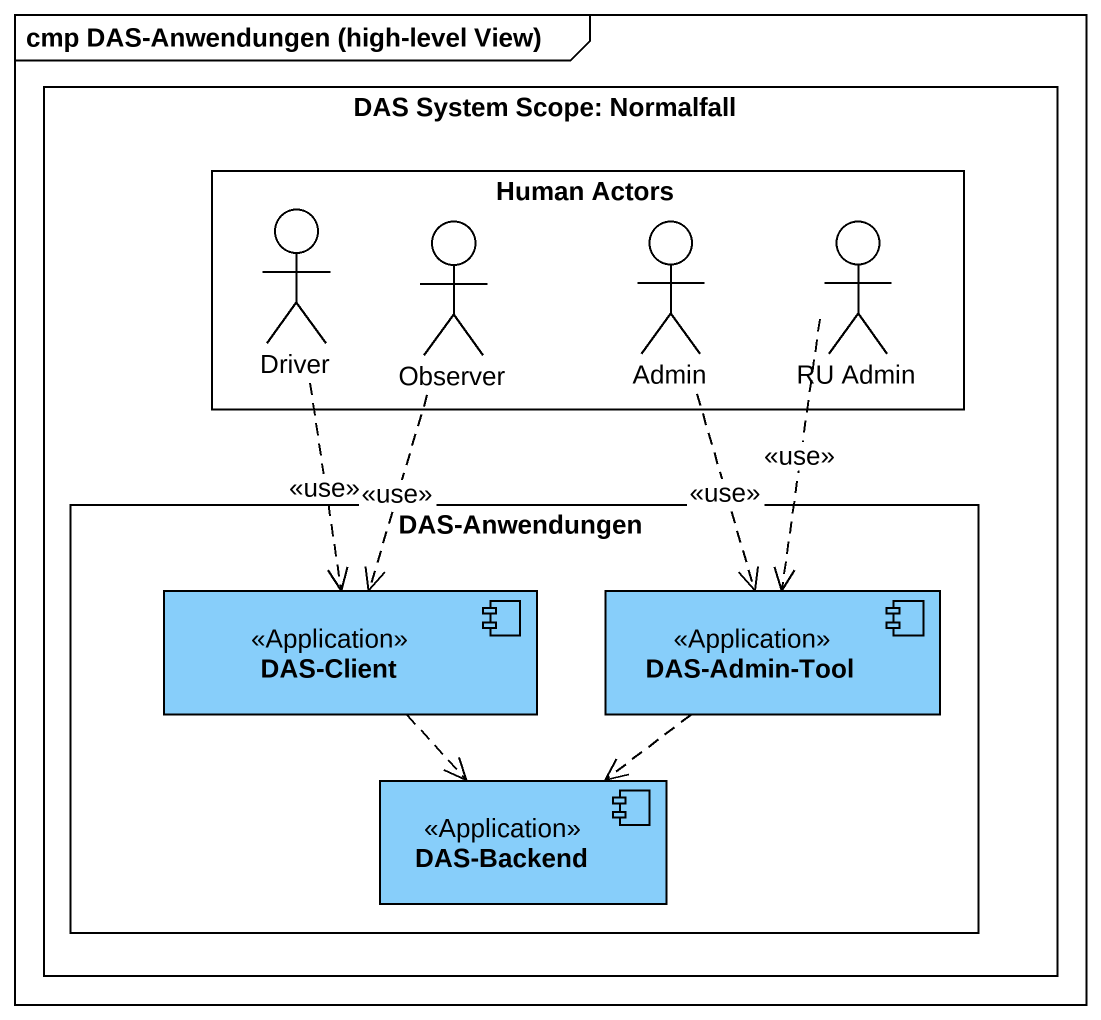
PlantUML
@startuml
mainframe cmp DAS-Anwendungen (high-level View)
rectangle "DAS System Scope: Normalfall" as DAS_System_Scope_Normalfall {
  rectangle "Human Actors" as Human_Actors {
    actor Driver
    actor Observer
    actor Admin
    actor "RU Admin" as RU_Admin
  }
  rectangle "DAS-Anwendungen" as DAS_Anwendungen {
    component "DAS-Client" as DAS_Client <<Application>> #87CEFA
    component "DAS-Admin-Tool" as DAS_Admin_Tool <<Application>> #87CEFA
    component "DAS-Backend" as DAS_Backend <<Application>> #87CEFA
  }
}
Driver ..> DAS_Client : <<use>>
Observer ..> DAS_Client : <<use>>
Admin ..> DAS_Admin_Tool : <<use>>
RU_Admin ..> DAS_Admin_Tool : <<use>>
DAS_Client ..> DAS_Backend
DAS_Admin_Tool ..> DAS_Backend
@enduml
